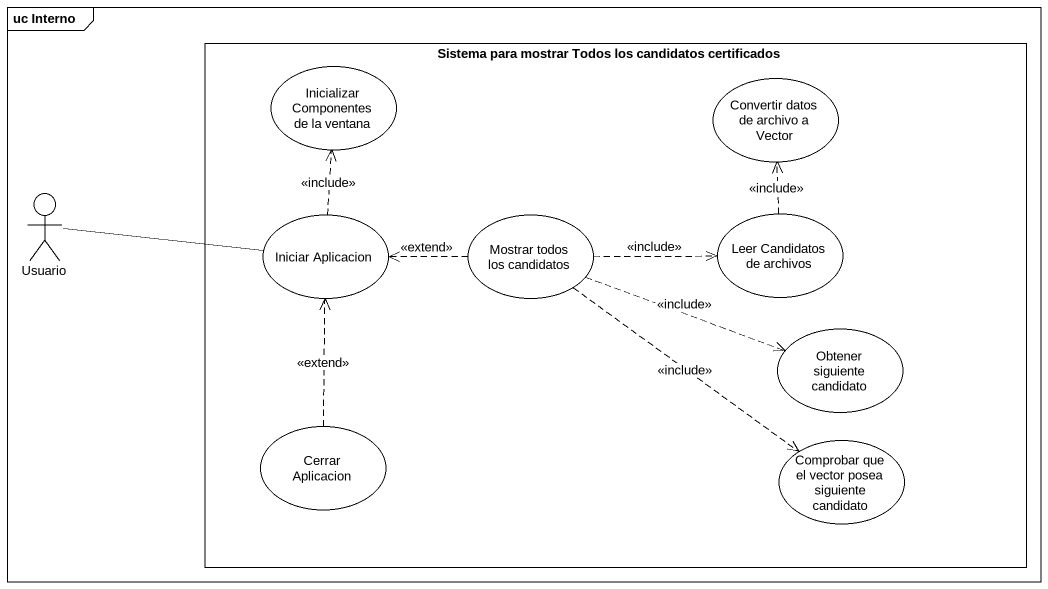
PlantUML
@startuml
mainframe uc Interno
rectangle "Sistema para mostrar Todos los candidatos certificados" as Sistema_para_mostrar_Todos {
  usecase "Inicializar Componentes de la ventana" as Inicializar_Componentes_de
  usecase "Convertir datos de archivo a Vector" as Convertir_datos_de_archivo
  usecase "Iniciar Aplicacion" as Iniciar_Aplicacion
  usecase "Mostrar todos los candidatos" as Mostrar_todos_los_candidatos
  usecase "Leer Candidatos de archivos" as Leer_Candidatos_de_archivos
  usecase "Obtener siguiente candidato" as Obtener_siguiente_candidato
  usecase "Cerrar Aplicacion" as Cerrar_Aplicacion
  usecase "Comprobar que el vector posea siguiente candidato" as Comprobar_que_el_vector
}
actor Usuario
Usuario -right- Iniciar_Aplicacion
Iniciar_Aplicacion .up.> Inicializar_Componentes_de : <<include>>
Mostrar_todos_los_candidatos .left.> Iniciar_Aplicacion : <<extend>>
Mostrar_todos_los_candidatos .right.> Leer_Candidatos_de_archivos : <<include>>
Mostrar_todos_los_candidatos .right.> Obtener_siguiente_candidato : <<include>>
Mostrar_todos_los_candidatos ..> Comprobar_que_el_vector : <<include>>
Leer_Candidatos_de_archivos .up.> Convertir_datos_de_archivo : <<include>>
Cerrar_Aplicacion .up.> Iniciar_Aplicacion : <<extend>>
@enduml
